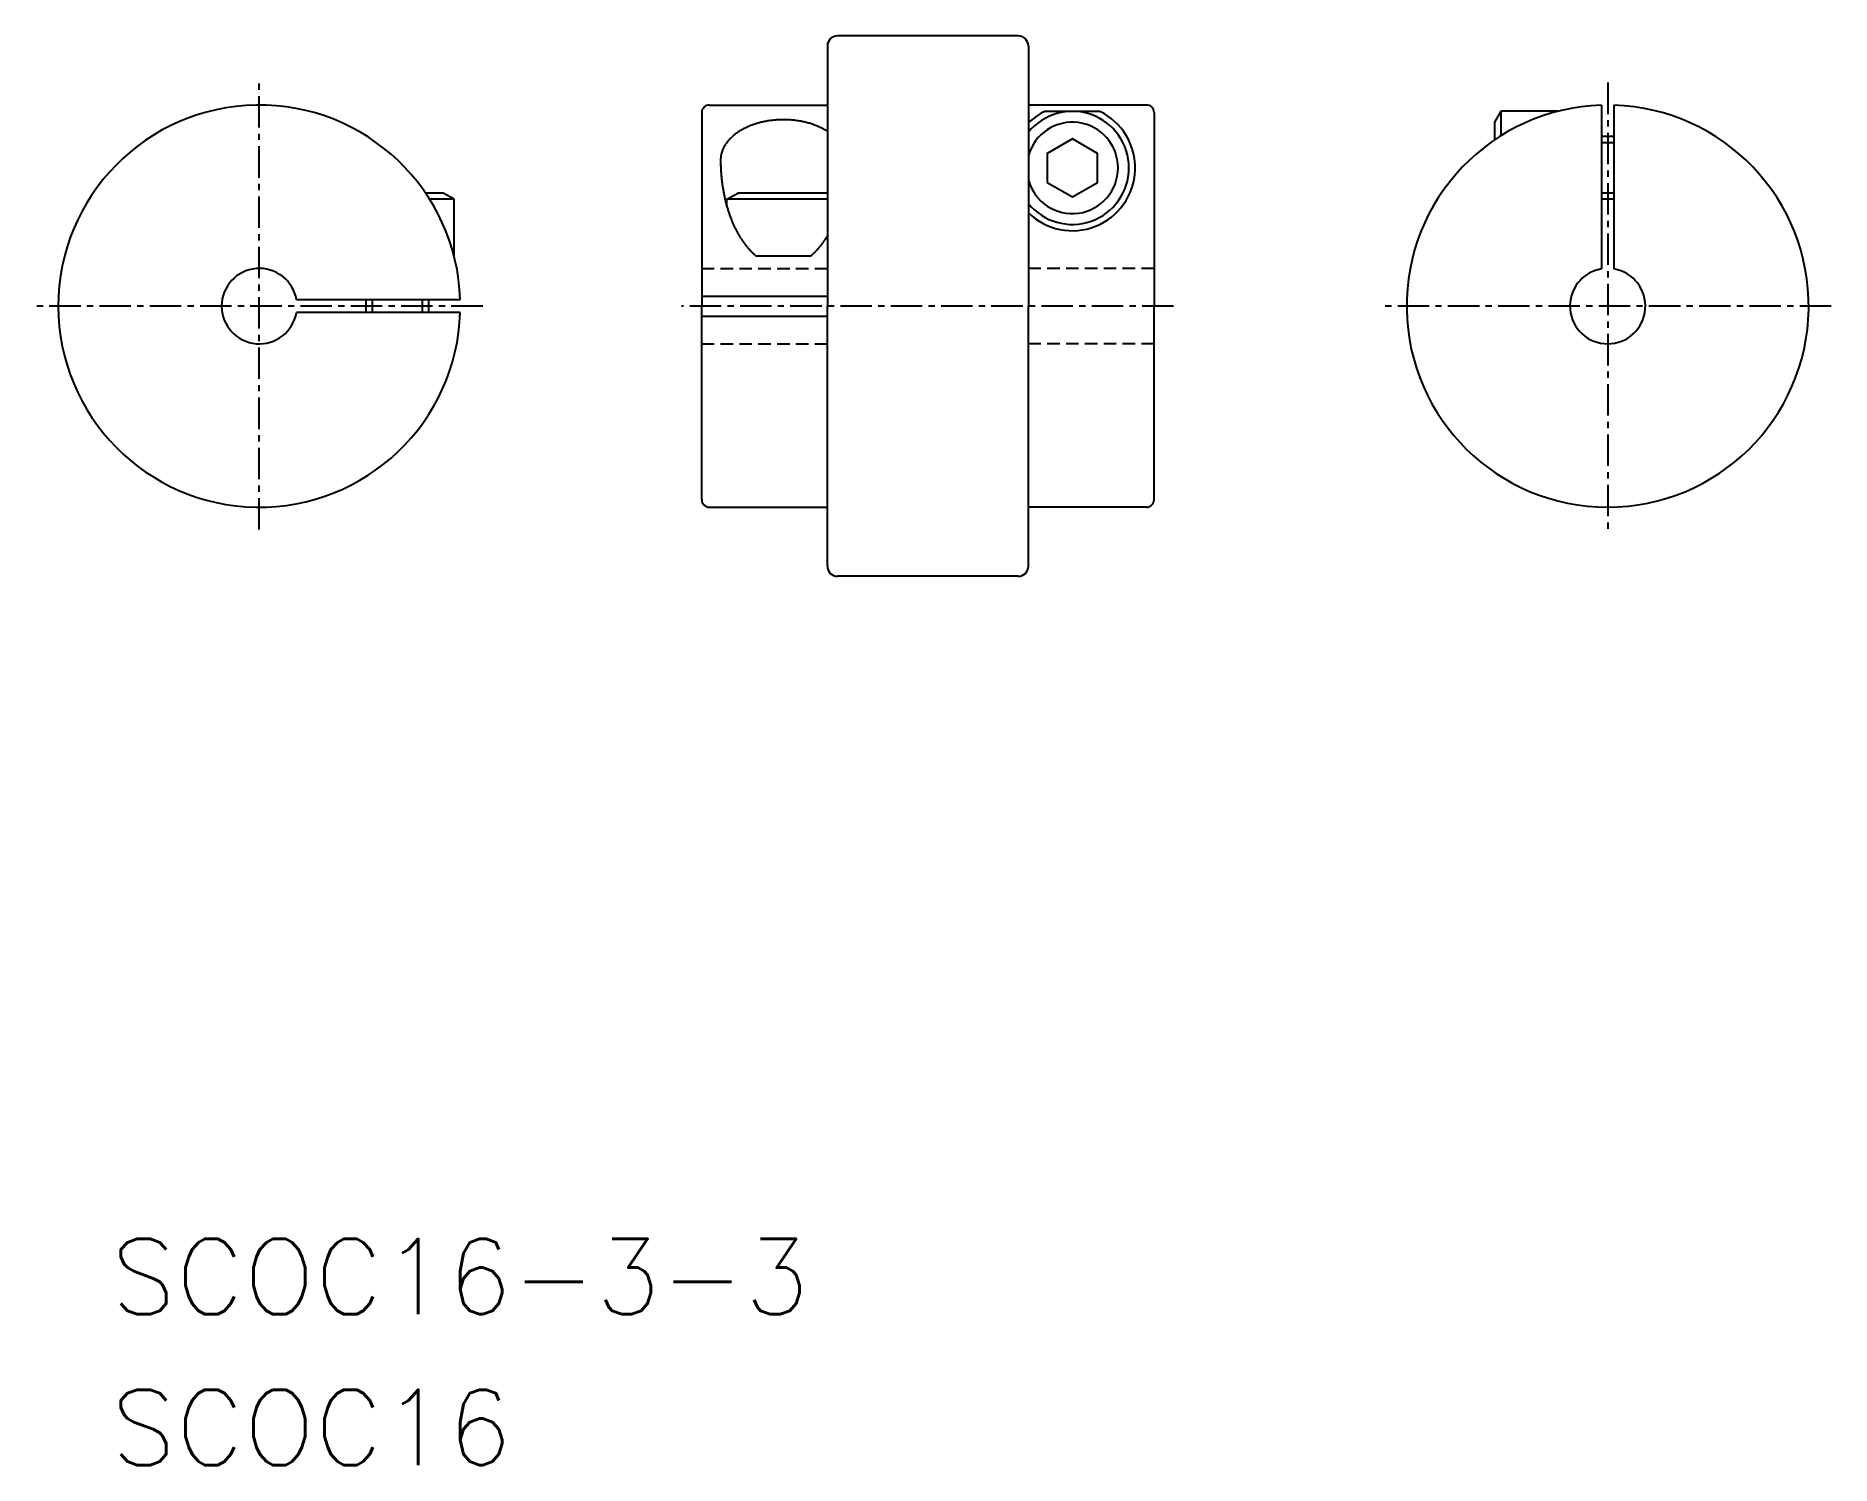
# Model space of a CAD drawing. Extents: x 49.6 to 121.1, y 55.8 to 112.7.
import ezdxf

# ---------------------------------------------------------------- set-up
doc = ezdxf.new("R2010")
doc.units = 0
doc.linetypes.add('CENTER', pattern=[2, 1.25, -0.25, 0.25, -0.25])
doc.linetypes.add('DASHED', pattern=[0.75, 0.5, -0.25])
doc.layers.get('0').update_dxf_attribs({"linetype": 'CONTINUOUS'})
doc.layers.add('CENTER', color=1, linetype='CENTER')
doc.styles.add('MISUMI', font='txt.shx')

msp = doc.modelspace()

# ---------------------------------------------------------------- linework, layer by layer
at = {"color": 7, "linetype": 'CONTINUOUS'}
for p, q in [((81.147, 112.263), (81.147, 101.913)), ((88.747, 112.663), (81.547, 112.663)), ((89.147, 112.263), (89.147, 101.913)), ((76.147, 109.613), (76.147, 101.913)), ((76.447, 109.913), (81.147, 109.913)), ((76.447, 109.913), (81.147, 109.913)), ((93.847, 109.913), (89.147, 109.913)), ((93.847, 109.913), (89.147, 109.913)), ((91.995, 109.659), (89.799, 109.659)), ((94.147, 109.613), (94.147, 101.913)), ((94.147, 109.613), (94.147, 101.913)), ((107.953, 109.663), (107.703, 109.23)), ((110.203, 109.663), (107.953, 109.663)), ((107.953, 109.659), (107.953, 108.691)), ((111.953, 109.909), (111.953, 103.392)), ((112.453, 109.909), (112.453, 103.392)), ((107.703, 109.23), (107.703, 108.528)), ((112.453, 108.663), (111.953, 108.663)), ((65.856, 106.413), (65.154, 106.413)), ((66.285, 106.163), (65.317, 106.163)), ((66.289, 106.163), (65.856, 106.413)), ((66.289, 103.913), (66.289, 106.163)), ((77.147, 106.163), (77.58, 106.413)), ((81.147, 106.163), (77.147, 106.163)), ((77.147, 105.877), (77.147, 106.163)), ((81.147, 106.413), (77.58, 106.413)), ((112.453, 106.163), (111.953, 106.163)), ((78.306, 103.913), (80.487, 103.913)), ((76.147, 102.313), (81.147, 102.313)), ((76.147, 102.313), (81.147, 102.313)), ((66.535, 102.163), (60.018, 102.163)), ((66.535, 101.663), (60.018, 101.663)), ((62.789, 101.663), (62.789, 102.163)), ((65.289, 101.663), (65.289, 102.163)), ((76.147, 94.213), (76.147, 101.913)), ((76.147, 101.513), (81.147, 101.513)), ((76.147, 101.513), (81.147, 101.513)), ((81.147, 91.563), (81.147, 101.913)), ((89.147, 91.563), (89.147, 101.913)), ((94.147, 94.213), (94.147, 101.913)), ((94.147, 94.213), (94.147, 101.913)), ((76.447, 93.913), (81.147, 93.913)), ((76.447, 93.913), (81.147, 93.913)), ((93.847, 93.913), (89.147, 93.913)), ((93.847, 93.913), (89.147, 93.913)), ((88.747, 91.163), (81.547, 91.163))]:
    msp.add_line(p, q, dxfattribs=at)
at = {"color": 3, "linetype": 'CONTINUOUS'}
for p, q in [((112.453, 108.413), (111.953, 108.413)), ((112.453, 106.413), (111.953, 106.413)), ((63.039, 101.663), (63.039, 102.163)), ((65.039, 101.663), (65.039, 102.163))]:
    msp.add_line(p, q, dxfattribs=at)
at = {"color": 3, "linetype": 'DASHED'}
for p, q in [((76.147, 103.413), (81.147, 103.413)), ((94.147, 103.413), (89.147, 103.413)), ((76.147, 100.413), (81.147, 100.413)), ((94.147, 100.413), (89.147, 100.413))]:
    msp.add_line(p, q, dxfattribs=at)
at = {"color": 7, "linetype": 'CONTINUOUS'}
msp.add_lwpolyline([(89.897, 106.836), (90.897, 106.258), (91.897, 106.836), (91.897, 107.99), (90.897, 108.568), (89.897, 107.99)], close=True, dxfattribs=at)
for points in [[(81.147, 108.87, 0), (81.114, 108.89, 0), (81.08, 108.91, 0), (81.046, 108.93, 0), (81.011, 108.949, 0), (80.976, 108.968, 0), (80.941, 108.987, 0), (80.904, 109.005, 0), (80.867, 109.022, 0), (80.83, 109.039, 0), (80.792, 109.056, 0), (80.754, 109.072, 0), (80.715, 109.088, 0), (80.676, 109.103, 0), (80.637, 109.118, 0), (80.597, 109.132, 0), (80.556, 109.146, 0), (80.515, 109.16, 0), (80.474, 109.173, 0), (80.433, 109.185, 0), (80.391, 109.197, 0), (80.349, 109.208, 0), (80.306, 109.219, 0), (80.263, 109.23, 0), (80.22, 109.24, 0), (80.177, 109.249, 0), (80.133, 109.258, 0), (80.089, 109.267, 0), (80.045, 109.274, 0), (80.001, 109.282, 0), (79.956, 109.289, 0), (79.911, 109.295, 0), (79.866, 109.301, 0), (79.821, 109.306, 0), (79.776, 109.311, 0), (79.731, 109.315, 0), (79.685, 109.319, 0), (79.64, 109.322, 0), (79.594, 109.324, 0), (79.548, 109.326, 0), (79.502, 109.328, 0), (79.457, 109.329, 0), (79.411, 109.329, 0), (79.365, 109.329, 0), (79.319, 109.329, 0), (79.273, 109.327, 0), (79.228, 109.326, 0), (79.182, 109.323, 0), (79.136, 109.321, 0), (79.091, 109.317, 0), (79.046, 109.313, 0), (79, 109.309, 0), (78.955, 109.304, 0), (78.91, 109.299, 0), (78.865, 109.293, 0), (78.82, 109.286, 0), (78.776, 109.279, 0), (78.732, 109.271, 0), (78.688, 109.263, 0), (78.644, 109.255, 0), (78.6, 109.246, 0), (78.557, 109.236, 0), (78.514, 109.226, 0), (78.471, 109.215, 0), (78.429, 109.204, 0), (78.387, 109.192, 0), (78.345, 109.18, 0), (78.303, 109.167, 0), (78.263, 109.154, 0), (78.222, 109.141, 0), (78.182, 109.127, 0), (78.142, 109.112, 0), (78.102, 109.097, 0), (78.063, 109.082, 0), (78.025, 109.066, 0), (77.987, 109.049, 0), (77.949, 109.032, 0), (77.912, 109.015, 0), (77.876, 108.997, 0), (77.839, 108.979, 0), (77.804, 108.961, 0), (77.769, 108.942, 0), (77.734, 108.922, 0), (77.7, 108.903, 0), (77.667, 108.882, 0), (77.634, 108.862, 0), (77.602, 108.841, 0), (77.57, 108.82, 0), (77.539, 108.798, 0), (77.509, 108.776, 0), (77.479, 108.753, 0), (77.45, 108.731, 0), (77.422, 108.708, 0), (77.394, 108.684, 0), (77.367, 108.66, 0), (77.341, 108.636, 0), (77.315, 108.612, 0), (77.29, 108.587, 0), (77.266, 108.562, 0), (77.242, 108.537, 0), (77.219, 108.511, 0), (77.197, 108.486, 0), (77.176, 108.46, 0), (77.155, 108.433, 0), (77.135, 108.407, 0), (77.116, 108.38, 0), (77.097, 108.353, 0), (77.08, 108.326, 0), (77.063, 108.299, 0), (77.047, 108.271, 0), (77.032, 108.243, 0), (77.017, 108.215, 0), (77.004, 108.187, 0), (76.991, 108.159, 0), (76.979, 108.13, 0), (76.968, 108.102, 0), (76.957, 108.073, 0), (76.948, 108.044, 0), (76.939, 108.015, 0), (76.931, 107.986, 0), (76.924, 107.957, 0), (76.918, 107.928, 0), (76.912, 107.899, 0), (76.907, 107.87, 0), (76.904, 107.84, 0), (76.901, 107.811, 0), (76.899, 107.781, 0), (76.897, 107.752, 0), (76.897, 107.723, 0)], [(76.897, 107.723, 0), (76.897, 107.686, 0), (76.897, 107.649, 0), (76.898, 107.612, 0), (76.898, 107.575, 0), (76.899, 107.538, 0), (76.9, 107.501, 0), (76.902, 107.464, 0), (76.903, 107.427, 0), (76.905, 107.39, 0), (76.907, 107.353, 0), (76.909, 107.316, 0), (76.911, 107.279, 0), (76.913, 107.242, 0), (76.916, 107.206, 0), (76.918, 107.169, 0), (76.921, 107.132, 0), (76.925, 107.096, 0), (76.928, 107.059, 0), (76.931, 107.022, 0), (76.935, 106.986, 0), (76.939, 106.949, 0), (76.943, 106.913, 0), (76.947, 106.877, 0), (76.952, 106.841, 0), (76.957, 106.804, 0), (76.961, 106.768, 0), (76.966, 106.732, 0), (76.972, 106.696, 0), (76.977, 106.66, 0), (76.983, 106.625, 0), (76.988, 106.589, 0), (76.994, 106.553, 0), (77, 106.518, 0), (77.007, 106.482, 0), (77.013, 106.447, 0), (77.02, 106.412, 0), (77.027, 106.377, 0), (77.034, 106.341, 0), (77.041, 106.307, 0), (77.048, 106.272, 0), (77.056, 106.237, 0), (77.064, 106.202, 0), (77.072, 106.168, 0), (77.08, 106.133, 0), (77.088, 106.099, 0), (77.097, 106.065, 0), (77.105, 106.031, 0), (77.114, 105.997, 0), (77.123, 105.963, 0), (77.132, 105.93, 0), (77.142, 105.896, 0), (77.151, 105.863, 0), (77.161, 105.83, 0), (77.171, 105.797, 0), (77.181, 105.764, 0), (77.191, 105.731, 0), (77.201, 105.699, 0), (77.212, 105.666, 0), (77.222, 105.634, 0), (77.233, 105.602, 0), (77.244, 105.57, 0), (77.256, 105.538, 0), (77.267, 105.506, 0), (77.278, 105.475, 0), (77.29, 105.444, 0), (77.302, 105.412, 0), (77.314, 105.382, 0), (77.326, 105.351, 0), (77.338, 105.32, 0), (77.351, 105.29, 0), (77.364, 105.26, 0), (77.376, 105.23, 0), (77.389, 105.2, 0), (77.403, 105.17, 0), (77.416, 105.141, 0), (77.429, 105.111, 0), (77.443, 105.082, 0), (77.456, 105.054, 0), (77.47, 105.025, 0), (77.484, 104.997, 0), (77.499, 104.968, 0), (77.513, 104.94, 0), (77.527, 104.912, 0), (77.542, 104.885, 0), (77.556, 104.858, 0), (77.571, 104.83, 0), (77.586, 104.803, 0), (77.602, 104.777, 0), (77.617, 104.75, 0), (77.632, 104.724, 0), (77.648, 104.698, 0), (77.663, 104.672, 0), (77.679, 104.647, 0), (77.695, 104.621, 0), (77.711, 104.596, 0), (77.728, 104.571, 0), (77.744, 104.547, 0), (77.76, 104.522, 0), (77.777, 104.498, 0), (77.794, 104.474, 0), (77.811, 104.451, 0), (77.827, 104.427, 0), (77.844, 104.404, 0), (77.862, 104.381, 0), (77.879, 104.359, 0), (77.897, 104.337, 0), (77.914, 104.314, 0), (77.932, 104.293, 0), (77.949, 104.271, 0), (77.967, 104.25, 0), (77.985, 104.229, 0), (78.003, 104.208, 0), (78.022, 104.187, 0), (78.04, 104.167, 0), (78.058, 104.147, 0), (78.077, 104.128, 0), (78.096, 104.108, 0), (78.114, 104.089, 0), (78.133, 104.07, 0), (78.152, 104.052, 0), (78.171, 104.033, 0), (78.19, 104.015, 0), (78.209, 103.997, 0), (78.228, 103.98, 0), (78.248, 103.963, 0), (78.267, 103.946, 0), (78.287, 103.929, 0), (78.306, 103.913, 0)], [(80.487, 103.913, 0), (80.493, 103.918, 0), (80.499, 103.923, 0), (80.504, 103.927, 0), (80.51, 103.932, 0), (80.516, 103.937, 0), (80.522, 103.942, 0), (80.527, 103.946, 0), (80.533, 103.951, 0), (80.538, 103.956, 0), (80.544, 103.961, 0), (80.55, 103.966, 0), (80.555, 103.971, 0), (80.561, 103.976, 0), (80.567, 103.981, 0), (80.572, 103.986, 0), (80.578, 103.991, 0), (80.583, 103.996, 0), (80.589, 104.001, 0), (80.594, 104.006, 0), (80.6, 104.011, 0), (80.606, 104.017, 0), (80.611, 104.022, 0), (80.617, 104.027, 0), (80.622, 104.032, 0), (80.628, 104.038, 0), (80.633, 104.043, 0), (80.639, 104.048, 0), (80.644, 104.053, 0), (80.65, 104.059, 0), (80.655, 104.064, 0), (80.66, 104.07, 0), (80.666, 104.075, 0), (80.671, 104.081, 0), (80.677, 104.086, 0), (80.682, 104.091, 0), (80.688, 104.097, 0), (80.693, 104.103, 0), (80.698, 104.108, 0), (80.704, 104.114, 0), (80.709, 104.119, 0), (80.715, 104.125, 0), (80.72, 104.131, 0), (80.725, 104.136, 0), (80.731, 104.142, 0), (80.736, 104.148, 0), (80.742, 104.153, 0), (80.747, 104.159, 0), (80.752, 104.165, 0), (80.757, 104.171, 0), (80.763, 104.177, 0), (80.768, 104.183, 0), (80.773, 104.188, 0), (80.779, 104.194, 0), (80.784, 104.2, 0), (80.789, 104.206, 0), (80.794, 104.212, 0), (80.8, 104.218, 0), (80.805, 104.224, 0), (80.81, 104.23, 0), (80.815, 104.236, 0), (80.82, 104.242, 0), (80.826, 104.249, 0), (80.831, 104.255, 0), (80.836, 104.261, 0), (80.841, 104.267, 0), (80.846, 104.273, 0), (80.852, 104.279, 0), (80.857, 104.286, 0), (80.862, 104.292, 0), (80.867, 104.298, 0), (80.872, 104.305, 0), (80.877, 104.311, 0), (80.882, 104.317, 0), (80.887, 104.324, 0), (80.892, 104.33, 0), (80.897, 104.337, 0), (80.903, 104.343, 0), (80.908, 104.349, 0), (80.913, 104.356, 0), (80.918, 104.362, 0), (80.923, 104.369, 0), (80.928, 104.375, 0), (80.933, 104.382, 0), (80.938, 104.389, 0), (80.943, 104.395, 0), (80.948, 104.402, 0), (80.953, 104.409, 0), (80.958, 104.415, 0), (80.963, 104.422, 0), (80.967, 104.429, 0), (80.972, 104.435, 0), (80.977, 104.442, 0), (80.982, 104.449, 0), (80.987, 104.456, 0), (80.992, 104.463, 0), (80.997, 104.469, 0), (81.002, 104.476, 0), (81.007, 104.483, 0), (81.011, 104.49, 0), (81.016, 104.497, 0), (81.021, 104.504, 0), (81.026, 104.511, 0), (81.031, 104.518, 0), (81.035, 104.525, 0), (81.04, 104.532, 0), (81.045, 104.539, 0), (81.05, 104.546, 0), (81.054, 104.553, 0), (81.059, 104.56, 0), (81.064, 104.567, 0), (81.069, 104.575, 0), (81.073, 104.582, 0), (81.078, 104.589, 0), (81.083, 104.596, 0), (81.087, 104.603, 0), (81.092, 104.611, 0), (81.097, 104.618, 0), (81.101, 104.625, 0), (81.106, 104.633, 0), (81.111, 104.64, 0), (81.115, 104.647, 0), (81.12, 104.655, 0), (81.124, 104.662, 0), (81.129, 104.669, 0), (81.133, 104.677, 0), (81.138, 104.684, 0), (81.142, 104.692, 0), (81.147, 104.699, 0)]]:
    msp.add_polyline3d(points, dxfattribs=at)
for centre, radius, start, end in [((81.547, 112.263), 0.4, 90, 180), ((88.747, 112.263), 0.4, 0, 90), ((58.539, 101.913), 8, 1.79078, 358.20922), ((76.447, 109.613), 0.3, 90, 180), ((76.447, 109.613), 0.3, 90, 180), ((90.897, 107.413), 2.25, 218.94244, 141.05756), ((90.897, 107.413), 2.5, 116.05319, 134.427), ((90.897, 107.413), 2.5, 225.573, 63.94681), ((93.847, 109.613), 0.3, 0, 90), ((93.847, 109.613), 0.3, 0, 90), ((112.203, 101.913), 8, 91.79078, 88.20922), ((90.897, 107.413), 1.817, 195.60778, 164.39222), ((58.539, 101.913), 1.5, 9.59407, 350.40593), ((112.203, 101.913), 1.5, 99.59407, 80.40593), ((76.447, 94.213), 0.3, 180, 270), ((76.447, 94.213), 0.3, 180, 270), ((93.847, 94.213), 0.3, 270, 0), ((93.847, 94.213), 0.3, 270, 0), ((81.547, 91.563), 0.4, 180, 270), ((88.747, 91.563), 0.4, 270, 0)]:
    msp.add_arc(centre, radius, start, end, dxfattribs=at)
at = {"layer": 'CENTER', "color": 1, "linetype": 'CENTER'}
for p, q in [((58.539, 93.022), (58.539, 110.805)), ((112.203, 110.805), (112.203, 93.022)), ((67.431, 101.913), (49.648, 101.913)), ((94.921, 101.913), (75.347, 101.913)), ((121.095, 101.913), (103.311, 101.913))]:
    msp.add_line(p, q, dxfattribs=at)

# ---------------------------------------------------------------- texts
at = {"color": 7, "linetype": 'CONTINUOUS', "style": 'MISUMI'}
for s, p in [('SCOC16-3-3', (52.648, 61.8)), ('SCOC16', (52.648, 55.8))]:
    msp.add_text(s, height=3, dxfattribs=at).set_placement(p)

doc.saveas('drawing.dxf')
